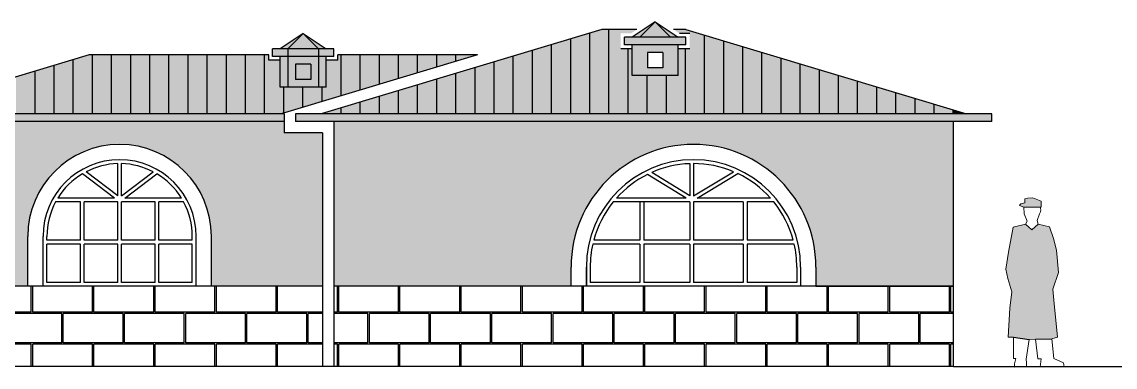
# Model space of a CAD drawing. Extents: x 9483 to 67306, y -5730 to 5191.
# Drawn here: x 22219 to 23647, y -4113 to -3662 of the extents above; entities that cross this region are included whole.
import ezdxf

# ---------------------------------------------------------------- set-up
doc = ezdxf.new("R2010")
doc.units = 0
doc.header["$MEASUREMENT"] = 0
doc.layers.get('0').update_dxf_attribs({"linetype": 'CONTINUOUS'})
for name, color, linetype in [('duvar', 3, 'CONTINUOUS'), ('Elevation_Vehicles', 7, 'CONTINUOUS'), ('Layer1', 4, 'CONTINUOUS'), ('yazı', 6, 'CONTINUOUS'), ('ölçü', 5, 'CONTINUOUS')]:
    doc.layers.add(name, color=color, linetype=linetype)

msp = doc.modelspace()

# ---------------------------------------------------------------- hatches: boundary and pattern name
at = {"layer": 'Elevation_Vehicles'}
h = msp.add_hatch(color=256, dxfattribs=at)
h.dxf.hatch_style = 1
h.set_gradient(color1=(127, 95, 0), color2=(255, 240, 194), one_color=1, tint=0.88, name='CYLINDER')
h.paths.add_polyline_path([(23550.45049, -3895.76876), (23539.52293, -3891.72706), (23533.38554, -3892.02645), (23529.34384, -3892.9246), (23529.19414, -3898.01415), (23524.25429, -3899.21169), (23522.60767, -3900.55892), (23522.45798, -3901.75646), (23527.84691, -3903.70247), (23550.45049, -3903.25339)])
h = msp.add_hatch(color=256, dxfattribs=at)
h.dxf.hatch_style = 1
h.set_gradient(color1=(127, 95, 0), color2=(255, 240, 194), one_color=1, tint=0.88, name='CYLINDER')
h.paths.add_polyline_path([(23570.50929, -3959.68748), (23566.76697, -3944.56853), (23561.52774, -3929.44959), (23546.70817, -3925.85696), (23538.64658, -3933.38539), (23530.24199, -3925.85696), (23514.22489, -3929.89866), (23507.9378, -3962.53164), (23504.49487, -3984.53644), (23506.88995, -3996.66154), (23512.42858, -4014.17557), (23509.73411, -4035.7313), (23507.33903, -4073.30413), (23514.52427, -4073.45382), (23535.03215, -4076.44767), (23543.11555, -4075.8489), (23564.67128, -4075.39982), (23572.00621, -4073.30413), (23567.06636, -4025.25282), (23565.86882, -4010.58295), (23573.35345, -3988.87753)])
at = {"layer": 'Layer1'}
h = msp.add_hatch(color=35, dxfattribs=at)
h.dxf.hatch_style = 1
h.set_gradient(color1=(255, 0, 0), color2=(255, 209, 209), one_color=1, tint=0.91, name='CYLINDER')
h.paths.add_polyline_path([(22960.77292, -3676.50108), (22976.26795, -3671.85257), (22985.77292, -3671.85257), (22985.77292, -3781.85257), (22960.77292, -3781.85257)])
h = msp.add_hatch(color=3, dxfattribs=at)
h.dxf.hatch_style = 1
h.set_gradient(color1=(255, 0, 0), color2=(255, 209, 209), one_color=1, tint=0.91, name='CYLINDER')
h.paths.add_polyline_path([(22985.77292, -3671.85257), (23022.25407, -3671.85257), (23014.75407, -3676.85257), (23001.26795, -3676.85257), (23001.26795, -3696.85257), (23010.77292, -3696.85257), (23010.77292, -3781.85257), (22985.77292, -3781.85257)])
h = msp.add_hatch(color=6, dxfattribs=at)
h.dxf.hatch_style = 1
h.set_gradient(color1=(255, 0, 0), color2=(255, 219, 219), one_color=1, tint=0.93, name='CYLINDER')
h.paths.add_polyline_path([(23046.26795, -3661.85257), (23026.26795, -3681.85257), (23016.26795, -3681.85257)])
h = msp.add_hatch(color=6, dxfattribs=at)
h.dxf.hatch_style = 1
h.set_gradient(color1=(255, 0, 0), color2=(255, 219, 219), one_color=1, tint=0.93, name='CYLINDER')
h.paths.add_polyline_path([(23046.26795, -3661.85257), (23026.26795, -3681.85257), (23066.26795, -3681.85257)])
h = msp.add_hatch(color=6, dxfattribs=at)
h.dxf.hatch_style = 1
h.set_gradient(color1=(255, 0, 0), color2=(255, 219, 219), one_color=1, tint=0.93, name='CYLINDER')
h.paths.add_polyline_path([(23046.26795, -3661.85257), (23076.26795, -3681.85257), (23066.26795, -3681.85257)])
h = msp.add_hatch(color=3, dxfattribs=at)
h.dxf.hatch_style = 1
h.set_gradient(color1=(255, 0, 0), color2=(255, 209, 209), one_color=1, tint=0.91, name='CYLINDER')
h.paths.add_polyline_path([(23085.77292, -3696.85257), (23091.26795, -3696.85257), (23091.26795, -3676.85257), (23077.78182, -3676.85257), (23070.28182, -3671.85257), (23086.26795, -3671.85257), (23110.77292, -3679.20407), (23110.77292, -3781.85257), (23085.77292, -3781.85257)])
h = msp.add_hatch(color=6, dxfattribs=at)
h.dxf.hatch_style = 1
h.set_gradient(color1=(255, 0, 0), color2=(255, 219, 219), one_color=1, tint=0.93, name='CYLINDER')
h.paths.add_polyline_path([(22586.26795, -3676.85257), (22566.26795, -3696.85257), (22556.26795, -3696.85257)])
h = msp.add_hatch(color=6, dxfattribs=at)
h.dxf.hatch_style = 1
h.set_gradient(color1=(255, 0, 0), color2=(255, 219, 219), one_color=1, tint=0.93, name='CYLINDER')
h.paths.add_polyline_path([(22566.26795, -3696.85257), (22606.26795, -3696.85257), (22586.26795, -3676.85257)])
h = msp.add_hatch(color=6, dxfattribs=at)
h.dxf.hatch_style = 1
h.set_gradient(color1=(255, 0, 0), color2=(255, 219, 219), one_color=1, tint=0.93, name='CYLINDER')
h.paths.add_polyline_path([(22586.26795, -3676.85257), (22616.26795, -3696.85257), (22606.26795, -3696.85257)])
h = msp.add_hatch(color=35, dxfattribs=at)
h.dxf.hatch_style = 1
h.set_gradient(color1=(255, 0, 0), color2=(255, 209, 209), one_color=1, tint=0.91, name='CYLINDER')
h.paths.add_polyline_path([(22910.77292, -3691.50108), (22935.77292, -3684.00108), (22935.77292, -3781.85257), (22910.77292, -3781.85257)])
h = msp.add_hatch(color=35, dxfattribs=at)
h.dxf.hatch_style = 1
h.set_gradient(color1=(255, 0, 0), color2=(255, 209, 209), one_color=1, tint=0.91, name='CYLINDER')
h.paths.add_polyline_path([(22935.77292, -3781.85257), (22960.77292, -3781.85257), (22960.77292, -3676.50108), (22935.77292, -3684.00108)])
h = msp.add_hatch(color=6, dxfattribs=at)
h.dxf.hatch_style = 1
h.set_gradient(color1=(255, 0, 0), color2=(255, 219, 219), one_color=1, tint=0.93, name='CYLINDER')
h.paths.add_polyline_path([(23006.26795, -3681.85257), (23086.26795, -3681.85257), (23086.26795, -3691.85257), (23006.26795, -3691.85257)])
h = msp.add_hatch(color=35, dxfattribs=at)
h.dxf.hatch_style = 1
h.set_gradient(color1=(255, 0, 0), color2=(255, 209, 209), one_color=1, tint=0.91, name='CYLINDER')
h.paths.add_polyline_path([(23110.77292, -3781.85257), (23135.77292, -3781.85257), (23135.77292, -3686.70407), (23110.77292, -3679.20407)])
h = msp.add_hatch(color=6, dxfattribs=at)
h.dxf.hatch_style = 1
h.set_gradient(color1=(255, 0, 0), color2=(255, 219, 219), one_color=1, tint=0.93, name='CYLINDER')
h.paths.add_polyline_path([(22606.26795, -3696.85257), (22626.26795, -3696.85257), (22626.26795, -3706.85257), (22606.26795, -3706.85257)])
h.paths.add_polyline_path([(22566.26795, -3696.85257), (22606.26795, -3696.85257), (22606.26795, -3706.85257), (22566.26795, -3706.85257)])
h.paths.add_polyline_path([(22546.26795, -3696.85257), (22566.26795, -3696.85257), (22566.26795, -3706.85257), (22546.26795, -3706.85257)])
h = msp.add_hatch(color=35, dxfattribs=at)
h.dxf.hatch_style = 1
h.set_gradient(color1=(255, 0, 0), color2=(255, 209, 209), one_color=1, tint=0.91, name='CYLINDER')
h.paths.add_polyline_path([(22860.77292, -3781.85257), (22885.77292, -3781.85257), (22885.77292, -3699.00108), (22860.77292, -3706.50108)])
h = msp.add_hatch(color=35, dxfattribs=at)
h.dxf.hatch_style = 1
h.set_gradient(color1=(255, 0, 0), color2=(255, 209, 209), one_color=1, tint=0.91, name='CYLINDER')
h.paths.add_polyline_path([(22885.77292, -3781.85257), (22910.77292, -3781.85257), (22910.77292, -3691.50108), (22885.77292, -3699.00108)])
h = msp.add_hatch(color=3, dxfattribs=at)
h.dxf.hatch_style = 1
h.set_gradient(color1=(255, 0, 0), color2=(255, 209, 209), one_color=1, tint=0.91, name='CYLINDER')
h.paths.add_polyline_path([(23016.26795, -3731.85257), (23016.26795, -3696.85257), (23010.77292, -3696.85257), (23010.77292, -3781.85257), (23035.77292, -3781.85257), (23035.77292, -3731.85257)])
h = msp.add_hatch(color=3, dxfattribs=at)
h.dxf.hatch_style = 1
h.set_gradient(color1=(255, 191, 0), color2=(255, 240, 194), one_color=1, tint=0.88, name='INVSPHERICAL')
h.paths.add_polyline_path([(23066.26795, -3691.85257), (23076.26795, -3691.85257), (23076.26795, -3731.85257), (23066.26795, -3731.85257)])
h.paths.add_polyline_path([(23016.26795, -3691.85257), (23026.26795, -3691.85257), (23026.26795, -3731.85257), (23016.26795, -3731.85257)])
h = msp.add_hatch(color=3, dxfattribs=at)
h.dxf.hatch_style = 1
h.set_gradient(color1=(255, 191, 0), color2=(255, 240, 194), one_color=1, tint=0.88, name='CYLINDER')
h.paths.add_polyline_path([(23026.26795, -3691.85257), (23066.26795, -3691.85257), (23066.26795, -3731.85257), (23026.26795, -3731.85257)])
h.paths.add_polyline_path([(23056.26795, -3701.85257), (23036.26795, -3701.85257), (23036.26795, -3721.85257), (23056.26795, -3721.85257)], flags=16)
h = msp.add_hatch(color=3, dxfattribs=at)
h.dxf.hatch_style = 1
h.set_gradient(color1=(255, 0, 0), color2=(255, 209, 209), one_color=1, tint=0.91, name='CYLINDER')
h.paths.add_polyline_path([(23060.77292, -3781.85257), (23085.77292, -3781.85257), (23085.77292, -3696.85257), (23076.26795, -3696.85257), (23076.26795, -3731.85257), (23060.77292, -3731.85257)])
h = msp.add_hatch(color=35, dxfattribs=at)
h.dxf.hatch_style = 1
h.set_gradient(color1=(255, 0, 0), color2=(255, 209, 209), one_color=1, tint=0.91, name='CYLINDER')
h.paths.add_polyline_path([(23135.77292, -3781.85257), (23160.77292, -3781.85257), (23160.77292, -3694.20407), (23135.77292, -3686.70407)])
h = msp.add_hatch(color=35, dxfattribs=at)
h.dxf.hatch_style = 1
h.set_gradient(color1=(255, 0, 0), color2=(255, 209, 209), one_color=1, tint=0.91, name='CYLINDER')
h.paths.add_polyline_path([(23160.77292, -3781.85257), (23185.77292, -3781.85257), (23185.77292, -3701.70407), (23160.77292, -3694.20407)])
h = msp.add_hatch(color=35, dxfattribs=at)
h.dxf.hatch_style = 1
h.set_gradient(color1=(255, 0, 0), color2=(255, 209, 209), one_color=1, tint=0.91, name='CYLINDER')
h.paths.add_polyline_path([(22260.77292, -3781.85257), (22285.77292, -3781.85257), (22285.77292, -3711.00108), (22260.77292, -3718.50108)])
h = msp.add_hatch(color=35, dxfattribs=at)
h.dxf.hatch_style = 1
h.set_gradient(color1=(255, 0, 0), color2=(255, 209, 209), one_color=1, tint=0.91, name='CYLINDER')
h.paths.add_polyline_path([(22285.77292, -3711.00108), (22306.26795, -3704.85257), (22310.77292, -3704.85257), (22310.77292, -3781.85257), (22285.77292, -3781.85257)])
h = msp.add_hatch(color=35, dxfattribs=at)
h.dxf.hatch_style = 1
h.set_gradient(color1=(255, 0, 0), color2=(255, 209, 209), one_color=1, tint=0.91, name='CYLINDER')
h.paths.add_polyline_path([(22335.77292, -3781.85257), (22310.77292, -3781.85257), (22310.77292, -3704.85257), (22335.77292, -3704.85257)])
h = msp.add_hatch(color=35, dxfattribs=at)
h.dxf.hatch_style = 1
h.set_gradient(color1=(255, 0, 0), color2=(255, 209, 209), one_color=1, tint=0.91, name='CYLINDER')
h.paths.add_polyline_path([(22335.77292, -3704.85257), (22360.77292, -3704.85257), (22360.77292, -3781.85257), (22335.77292, -3781.85257)])
h = msp.add_hatch(color=35, dxfattribs=at)
h.dxf.hatch_style = 1
h.set_gradient(color1=(255, 0, 0), color2=(255, 209, 209), one_color=1, tint=0.91, name='CYLINDER')
h.paths.add_polyline_path([(22385.77292, -3781.85257), (22360.77292, -3781.85257), (22360.77292, -3704.85257), (22385.77292, -3704.85257)])
h = msp.add_hatch(color=35, dxfattribs=at)
h.dxf.hatch_style = 1
h.set_gradient(color1=(255, 0, 0), color2=(255, 209, 209), one_color=1, tint=0.91, name='CYLINDER')
h.paths.add_polyline_path([(22410.77292, -3781.85257), (22385.77292, -3781.85257), (22385.77292, -3704.85257), (22410.77292, -3704.85257)])
h = msp.add_hatch(color=35, dxfattribs=at)
h.dxf.hatch_style = 1
h.set_gradient(color1=(255, 0, 0), color2=(255, 209, 209), one_color=1, tint=0.91, name='CYLINDER')
h.paths.add_polyline_path([(22435.77292, -3781.85257), (22410.77292, -3781.85257), (22410.77292, -3704.85257), (22435.77292, -3704.85257)])
h = msp.add_hatch(color=35, dxfattribs=at)
h.dxf.hatch_style = 1
h.set_gradient(color1=(255, 0, 0), color2=(255, 209, 209), one_color=1, tint=0.91, name='CYLINDER')
h.paths.add_polyline_path([(22435.77292, -3704.85257), (22460.77292, -3704.85257), (22460.77292, -3781.85257), (22435.77292, -3781.85257)])
h = msp.add_hatch(color=35, dxfattribs=at)
h.dxf.hatch_style = 1
h.set_gradient(color1=(255, 0, 0), color2=(255, 209, 209), one_color=1, tint=0.91, name='CYLINDER')
h.paths.add_polyline_path([(22460.77292, -3704.85257), (22485.77292, -3704.85257), (22485.77292, -3781.85257), (22460.77292, -3781.85257)])
h = msp.add_hatch(color=35, dxfattribs=at)
h.dxf.hatch_style = 1
h.set_gradient(color1=(255, 0, 0), color2=(255, 209, 209), one_color=1, tint=0.91, name='CYLINDER')
h.paths.add_polyline_path([(22485.77292, -3704.85257), (22510.77292, -3704.85257), (22510.77292, -3781.85257), (22485.77292, -3781.85257)])
h = msp.add_hatch(color=35, dxfattribs=at)
h.dxf.hatch_style = 1
h.set_gradient(color1=(255, 0, 0), color2=(255, 209, 209), one_color=1, tint=0.91, name='CYLINDER')
h.paths.add_polyline_path([(22510.77292, -3704.85257), (22535.77292, -3704.85257), (22535.77292, -3781.85257), (22510.77292, -3781.85257)])
h = msp.add_hatch(color=6, dxfattribs=at)
h.dxf.hatch_style = 1
h.set_gradient(color1=(255, 0, 0), color2=(255, 219, 219), one_color=1, tint=0.93, name='CYLINDER')
h.paths.add_polyline_path([(22535.77292, -3781.85257), (22557.39975, -3781.85257), (22560.77292, -3780.84062), (22560.77292, -3746.85257), (22556.26795, -3746.85257), (22556.26795, -3711.85257), (22541.26795, -3711.85257), (22541.26795, -3704.85257), (22535.77292, -3704.85257)])
h = msp.add_hatch(color=6, dxfattribs=at)
h.dxf.hatch_style = 1
h.set_gradient(color1=(255, 223, 127), color2=(255, 246, 219), one_color=1, tint=0.93, name='CYLINDER')
h.paths.add_polyline_path([(22606.26795, -3706.85257), (22616.26795, -3706.85257), (22616.26795, -3746.85257), (22606.26795, -3746.85257)])
h.paths.add_polyline_path([(22556.26795, -3706.85257), (22566.26795, -3706.85257), (22566.26795, -3746.85257), (22556.26795, -3746.85257)])
h = msp.add_hatch(color=6, dxfattribs=at)
h.dxf.hatch_style = 1
h.set_gradient(color1=(255, 223, 127), color2=(255, 231, 158), one_color=1, tint=0.81, name='CYLINDER')
h.paths.add_polyline_path([(22566.26795, -3746.85257), (22606.26795, -3746.85257), (22606.26795, -3706.85257), (22566.26795, -3706.85257)])
h = msp.add_hatch(color=6, dxfattribs=at)
h.dxf.hatch_style = 1
h.set_gradient(color1=(255, 0, 0), color2=(255, 219, 219), one_color=1, tint=0.93, name='CYLINDER')
h.paths.add_polyline_path([(22616.26795, -3711.85257), (22631.26795, -3711.85257), (22631.26795, -3704.85257), (22635.77292, -3704.85257), (22635.77292, -3758.34062), (22610.77292, -3765.84062), (22610.77292, -3746.85257), (22616.26795, -3746.85257)])
h = msp.add_hatch(color=35, dxfattribs=at)
h.dxf.hatch_style = 1
h.set_gradient(color1=(255, 0, 0), color2=(255, 209, 209), one_color=1, tint=0.91, name='CYLINDER')
h.paths.add_polyline_path([(22635.77292, -3758.34062), (22660.77292, -3750.84062), (22660.77292, -3704.85257), (22635.77292, -3704.85257)])
h = msp.add_hatch(color=35, dxfattribs=at)
h.dxf.hatch_style = 1
h.set_gradient(color1=(255, 0, 0), color2=(255, 209, 209), one_color=1, tint=0.91, name='CYLINDER')
h.paths.add_polyline_path([(22660.77292, -3750.84062), (22685.77292, -3743.34062), (22685.77292, -3704.85257), (22660.77292, -3704.85257)])
h = msp.add_hatch(color=35, dxfattribs=at)
h.dxf.hatch_style = 1
h.set_gradient(color1=(255, 0, 0), color2=(255, 209, 209), one_color=1, tint=0.91, name='CYLINDER')
h.paths.add_polyline_path([(22685.77292, -3743.34062), (22710.77292, -3735.84062), (22710.77292, -3704.85257), (22685.77292, -3704.85257)])
h = msp.add_hatch(color=35, dxfattribs=at)
h.dxf.hatch_style = 1
h.set_gradient(color1=(255, 0, 0), color2=(255, 209, 209), one_color=1, tint=0.91, name='CYLINDER')
h.paths.add_polyline_path([(22710.77292, -3735.84062), (22735.77292, -3728.34062), (22735.77292, -3704.85257), (22710.77292, -3704.85257)])
h = msp.add_hatch(color=35, dxfattribs=at)
h.dxf.hatch_style = 1
h.set_gradient(color1=(255, 0, 0), color2=(255, 209, 209), one_color=1, tint=0.91, name='CYLINDER')
h.paths.add_polyline_path([(22760.77292, -3720.84062), (22760.77292, -3704.85257), (22735.77292, -3704.85257), (22735.77292, -3728.34062)])
h = msp.add_hatch(color=35, dxfattribs=at)
h.dxf.hatch_style = 1
h.set_gradient(color1=(255, 0, 0), color2=(255, 209, 209), one_color=1, tint=0.91, name='CYLINDER')
h.paths.add_polyline_path([(22760.77292, -3704.85257), (22760.77292, -3720.84062), (22785.77292, -3713.34062), (22785.77292, -3704.85257)])
h = msp.add_hatch(color=35, dxfattribs=at)
h.dxf.hatch_style = 1
h.set_gradient(color1=(255, 0, 0), color2=(255, 209, 209), one_color=1, tint=0.91, name='CYLINDER')
h.paths.add_polyline_path([(22785.77292, -3704.85257), (22810.77292, -3704.85257), (22810.77292, -3705.84062), (22785.77292, -3713.34062)])
h = msp.add_hatch(color=35, dxfattribs=at)
h.dxf.hatch_style = 1
h.set_gradient(color1=(255, 0, 0), color2=(255, 209, 209), one_color=1, tint=0.91, name='CYLINDER')
h.paths.add_polyline_path([(22810.77292, -3781.85257), (22835.77292, -3781.85257), (22835.77292, -3714.00108), (22810.77292, -3721.50108)])
h = msp.add_hatch(color=35, dxfattribs=at)
h.dxf.hatch_style = 1
h.set_gradient(color1=(255, 0, 0), color2=(255, 209, 209), one_color=1, tint=0.91, name='CYLINDER')
h.paths.add_polyline_path([(22835.77292, -3781.85257), (22860.77292, -3781.85257), (22860.77292, -3706.50108), (22835.77292, -3714.00108)])
h = msp.add_hatch(color=35, dxfattribs=at)
h.dxf.hatch_style = 1
h.set_gradient(color1=(255, 0, 0), color2=(255, 209, 209), one_color=1, tint=0.91, name='CYLINDER')
h.paths.add_polyline_path([(23210.77292, -3709.20407), (23185.77292, -3701.70407), (23185.77292, -3781.85257), (23210.77292, -3781.85257)])
h = msp.add_hatch(color=35, dxfattribs=at)
h.dxf.hatch_style = 1
h.set_gradient(color1=(255, 0, 0), color2=(255, 209, 209), one_color=1, tint=0.91, name='CYLINDER')
h.paths.add_polyline_path([(23210.77292, -3781.85257), (23235.77292, -3781.85257), (23235.77292, -3716.70407), (23210.77292, -3709.20407)])
h = msp.add_hatch(color=35, dxfattribs=at)
h.dxf.hatch_style = 1
h.set_gradient(color1=(255, 0, 0), color2=(255, 209, 209), one_color=1, tint=0.91, name='CYLINDER')
h.paths.add_polyline_path([(22235.77292, -3726.00108), (22210.77292, -3733.50108), (22210.77292, -3781.85257), (22235.77292, -3781.85257)])
h = msp.add_hatch(color=35, dxfattribs=at)
h.dxf.hatch_style = 1
h.set_gradient(color1=(255, 0, 0), color2=(255, 209, 209), one_color=1, tint=0.91, name='CYLINDER')
h.paths.add_polyline_path([(22235.77292, -3781.85257), (22260.77292, -3781.85257), (22260.77292, -3718.50108), (22235.77292, -3726.00108)])
h = msp.add_hatch(color=35, dxfattribs=at)
h.dxf.hatch_style = 1
h.set_gradient(color1=(255, 0, 0), color2=(255, 209, 209), one_color=1, tint=0.91, name='CYLINDER')
h.paths.add_polyline_path([(22785.77292, -3729.00108), (22760.77292, -3736.50108), (22760.77292, -3781.85257), (22785.77292, -3781.85257)])
h = msp.add_hatch(color=35, dxfattribs=at)
h.dxf.hatch_style = 1
h.set_gradient(color1=(255, 0, 0), color2=(255, 209, 209), one_color=1, tint=0.91, name='CYLINDER')
h.paths.add_polyline_path([(22785.77292, -3781.85257), (22810.77292, -3781.85257), (22810.77292, -3721.50108), (22785.77292, -3729.00108)])
h = msp.add_hatch(color=35, dxfattribs=at)
h.dxf.hatch_style = 1
h.set_gradient(color1=(255, 0, 0), color2=(255, 209, 209), one_color=1, tint=0.91, name='CYLINDER')
h.paths.add_polyline_path([(23260.77292, -3724.20407), (23235.77292, -3716.70407), (23235.77292, -3781.85257), (23260.77292, -3781.85257)])
h = msp.add_hatch(color=35, dxfattribs=at)
h.dxf.hatch_style = 1
h.set_gradient(color1=(255, 0, 0), color2=(255, 209, 209), one_color=1, tint=0.91, name='CYLINDER')
h.paths.add_polyline_path([(23260.77292, -3781.85257), (23285.77292, -3781.85257), (23285.77292, -3731.70407), (23260.77292, -3724.20407)])
h = msp.add_hatch(color=35, dxfattribs=at)
h.dxf.hatch_style = 1
h.set_gradient(color1=(255, 0, 0), color2=(255, 209, 209), one_color=1, tint=0.91, name='CYLINDER')
h.paths.add_polyline_path([(22735.77292, -3781.85257), (22760.77292, -3781.85257), (22760.77292, -3736.50108), (22735.77292, -3744.00108)])
h = msp.add_hatch(color=3, dxfattribs=at)
h.dxf.hatch_style = 1
h.set_gradient(color1=(255, 0, 0), color2=(255, 209, 209), one_color=1, tint=0.91, name='CYLINDER')
h.paths.add_polyline_path([(23035.77292, -3781.85257), (23060.77292, -3781.85257), (23060.77292, -3731.85257), (23035.77292, -3731.85257)])
h = msp.add_hatch(color=35, dxfattribs=at)
h.dxf.hatch_style = 1
h.set_gradient(color1=(255, 0, 0), color2=(255, 209, 209), one_color=1, tint=0.91, name='CYLINDER')
h.paths.add_polyline_path([(23285.77292, -3781.85257), (23310.77292, -3781.85257), (23310.77292, -3739.20407), (23285.77292, -3731.70407)])
h = msp.add_hatch(color=35, dxfattribs=at)
h.dxf.hatch_style = 1
h.set_gradient(color1=(255, 0, 0), color2=(255, 209, 209), one_color=1, tint=0.91, name='CYLINDER')
h.paths.add_polyline_path([(23335.77292, -3746.70407), (23310.77292, -3739.20407), (23310.77292, -3781.85257), (23335.77292, -3781.85257)])
h = msp.add_hatch(color=6, dxfattribs=at)
h.dxf.hatch_style = 1
h.set_gradient(color1=(255, 0, 0), color2=(255, 219, 219), one_color=1, tint=0.93, name='CYLINDER')
h.paths.add_polyline_path([(22560.77292, -3746.85257), (22560.77292, -3780.84062), (22585.77292, -3773.34062), (22585.77292, -3746.85257)])
h = msp.add_hatch(color=6, dxfattribs=at)
h.dxf.hatch_style = 1
h.set_gradient(color1=(255, 0, 0), color2=(255, 219, 219), one_color=1, tint=0.93, name='CYLINDER')
h.paths.add_polyline_path([(22585.77292, -3773.34062), (22610.77292, -3765.84062), (22610.77292, -3746.85257), (22585.77292, -3746.85257)])
h = msp.add_hatch(color=35, dxfattribs=at)
h.dxf.hatch_style = 1
h.set_gradient(color1=(255, 0, 0), color2=(255, 209, 209), one_color=1, tint=0.91, name='CYLINDER')
h.paths.add_polyline_path([(22710.77292, -3781.85257), (22710.77292, -3751.50108), (22685.77292, -3759.00108), (22685.77292, -3781.85257)])
h = msp.add_hatch(color=35, dxfattribs=at)
h.dxf.hatch_style = 1
h.set_gradient(color1=(255, 0, 0), color2=(255, 209, 209), one_color=1, tint=0.91, name='CYLINDER')
h.paths.add_polyline_path([(22710.77292, -3781.85257), (22735.77292, -3781.85257), (22735.77292, -3744.00108), (22710.77292, -3751.50108)])
h = msp.add_hatch(color=35, dxfattribs=at)
h.dxf.hatch_style = 1
h.set_gradient(color1=(255, 0, 0), color2=(255, 209, 209), one_color=1, tint=0.91, name='CYLINDER')
h.paths.add_polyline_path([(23335.77292, -3781.85257), (23360.77292, -3781.85257), (23360.77292, -3754.20407), (23335.77292, -3746.70407)])
h = msp.add_hatch(color=35, dxfattribs=at)
h.dxf.hatch_style = 1
h.set_gradient(color1=(255, 0, 0), color2=(255, 209, 209), one_color=1, tint=0.91, name='CYLINDER')
h.paths.add_polyline_path([(23385.77292, -3761.70407), (23360.77292, -3754.20407), (23360.77292, -3781.85257), (23385.77292, -3781.85257)])
h = msp.add_hatch(color=35, dxfattribs=at)
h.dxf.hatch_style = 1
h.set_gradient(color1=(255, 0, 0), color2=(255, 209, 209), one_color=1, tint=0.91, name='CYLINDER')
h.paths.add_polyline_path([(22635.77292, -3774.00108), (22660.77292, -3766.50108), (22660.77292, -3781.85257), (22635.77292, -3781.85257)])
h = msp.add_hatch(color=35, dxfattribs=at)
h.dxf.hatch_style = 1
h.set_gradient(color1=(255, 0, 0), color2=(255, 209, 209), one_color=1, tint=0.91, name='CYLINDER')
h.paths.add_polyline_path([(22660.77292, -3766.50108), (22660.77292, -3781.85257), (22685.77292, -3781.85257), (22685.77292, -3759.00108)])
h = msp.add_hatch(color=35, dxfattribs=at)
h.dxf.hatch_style = 1
h.set_gradient(color1=(255, 0, 0), color2=(255, 209, 209), one_color=1, tint=0.91, name='CYLINDER')
h.paths.add_polyline_path([(23385.77292, -3761.70407), (23385.77292, -3781.85257), (23410.77292, -3781.85257), (23410.77292, -3769.20407)])
h = msp.add_hatch(color=35, dxfattribs=at)
h.dxf.hatch_style = 1
h.set_gradient(color1=(255, 0, 0), color2=(255, 209, 209), one_color=1, tint=0.91, name='CYLINDER')
h.paths.add_polyline_path([(23410.77292, -3769.20407), (23435.77292, -3776.70407), (23435.77292, -3781.85257), (23410.77292, -3781.85257)])
h = msp.add_hatch(color=35, dxfattribs=at)
h.dxf.hatch_style = 1
h.set_gradient(color1=(255, 0, 0), color2=(255, 209, 209), one_color=1, tint=0.91, name='CYLINDER')
h.paths.add_polyline_path([(22635.77292, -3774.00108), (22635.77292, -3781.85257), (22610.77292, -3781.85257), (22610.77292, -3781.50108)])
h = msp.add_hatch(color=35, dxfattribs=at)
h.dxf.hatch_style = 1
h.set_gradient(color1=(255, 0, 0), color2=(255, 209, 209), one_color=1, tint=0.91, name='CYLINDER')
h.paths.add_polyline_path([(23435.77292, -3776.70407), (23452.93461, -3781.85257), (23435.77292, -3781.85257)])
h = msp.add_hatch(color=35, dxfattribs=at)
h.dxf.hatch_style = 1
h.set_gradient(color1=(255, 223, 127), color2=(255, 210, 77), one_color=1, tint=0.65, name='CYLINDER')
h.paths.add_polyline_path([(22466.26795, -3941.85257), (22466.26795, -4006.85257), (22611.26795, -4006.85257), (22611.26795, -3806.85257), (22561.26795, -3806.85257), (22561.26795, -3791.85257), (22066.26795, -3791.85257), (22066.26795, -4006.85257), (22226.26795, -4006.85257), (22226.26795, -3941.85257, -1)])
h = msp.add_hatch(color=35, dxfattribs=at)
h.dxf.hatch_style = 1
h.set_gradient(color1=(255, 191, 0), color2=(255, 210, 77), one_color=1, tint=0.65, name='CYLINDER')
h.paths.add_polyline_path([(23256.26795, -3981.85257), (23256.26795, -4006.85257), (23436.26795, -4006.85257), (23436.26795, -3791.85257), (22626.26795, -3791.85257), (22626.26795, -4006.85257), (22936.26795, -4006.85257), (22936.26795, -3981.85257, -1)])
h = msp.add_hatch(dxfattribs=at)
h.set_pattern_fill('AR-B816C,_O', color=35, scale=5)
h.set_pattern_definition([(180, (60510.773, -3642.79), (-40, 40), [78.125, -1.875]), (180, (60550.773, -3640.914), (-40, 40), [78.125, -1.875]), (90, (60510.773, -3642.79), (40, 40), [-41.875, 38.125]), (90, (60512.648, -3642.79), (40, 40), [-41.875, 38.125])])
h.paths.add_polyline_path([(22626.26795, -4006.85257), (22626.26795, -4111.85257), (23436.26795, -4111.85257), (23436.26795, -4006.85257)])
h.paths.add_polyline_path([(22066.26795, -4006.85257), (22066.26795, -4111.85257), (22611.26795, -4111.85257), (22611.26795, -4006.85257)])
at = {"layer": 'ölçü'}
h = msp.add_hatch(color=5, dxfattribs=at)
h.dxf.hatch_style = 1
h.set_gradient(color1=(255, 0, 0), color2=(255, 204, 204), one_color=1, tint=0.9, name='CYLINDER')
h.paths.add_polyline_path([(22576.26795, -3781.85257), (23486.26795, -3781.85257), (23486.26795, -3791.85257), (22576.26795, -3791.85257)])
h.paths.add_polyline_path([(22016.26795, -3781.85257), (22561.26795, -3781.85257), (22561.26795, -3791.85257), (22016.26795, -3791.85257)])

# ---------------------------------------------------------------- linework, layer by layer
at = {"color": 7, "lineweight": 0}
for points in [[(23522.60767, -3900.55892), (23522.45798, -3901.75646), (23527.84691, -3903.70247), (23528.29599, -3912.53433), (23532.33769, -3921.96496), (23530.24199, -3925.85696), (23514.22489, -3929.89866), (23507.9378, -3962.53164), (23504.49487, -3984.53644), (23506.88995, -3996.66154), (23512.42858, -4014.17557), (23509.73411, -4035.7313), (23507.33903, -4073.30413), (23514.52427, -4073.45382), (23514.67397, -4101.29663), (23517.51813, -4101.29663), (23515.57212, -4108.33218), (23515.72181, -4112.52357), (23531.58923, -4112.22419), (23531.58923, -4106.83526), (23531.14015, -4102.34448), (23535.03215, -4076.44767), (23543.11555, -4075.8489), (23546.2591, -4101.8954), (23550.45049, -4101.59602), (23549.40264, -4112.0745), (23557.48604, -4112.0745), (23569.01236, -4111.77511), (23580.83807, -4112.0745), (23579.64053, -4107.13464), (23567.36574, -4101.29663), (23564.67128, -4075.39982), (23572.00621, -4073.30413), (23567.06636, -4025.25282), (23565.86882, -4010.58295), (23573.35345, -3988.87753), (23570.50929, -3959.68748), (23566.76697, -3944.56853), (23561.52774, -3929.44959), (23546.70817, -3925.85696), (23545.21125, -3920.91711), (23548.50448, -3912.23494), (23549.85172, -3909.83986), (23550.1511, -3907.1454), (23549.70202, -3905.64847), (23549.85172, -3903.55277), (23550.45049, -3903.25339), (23550.45049, -3895.76876), (23539.52293, -3891.72706), (23533.38554, -3892.02645), (23529.34384, -3892.9246), (23529.19414, -3898.01415), (23524.25429, -3899.21169), (23522.60767, -3900.55892), (23522.60767, -3900.55892)], [(23522.60767, -3900.55892), (23522.45798, -3901.75646), (23527.84691, -3903.70247), (23528.29599, -3912.53433), (23532.33769, -3921.96496), (23530.24199, -3925.85696), (23514.22489, -3929.89866), (23507.9378, -3962.53164), (23504.49487, -3984.53644), (23506.88995, -3996.66154), (23512.42858, -4014.17557), (23509.73411, -4035.7313), (23507.33903, -4073.30413), (23514.52427, -4073.45382), (23514.67397, -4101.29663), (23517.51813, -4101.29663), (23515.57212, -4108.33218), (23515.72181, -4112.52357), (23531.58923, -4112.22419), (23531.58923, -4106.83526), (23531.14015, -4102.34448), (23535.03215, -4076.44767), (23543.11555, -4075.8489), (23546.2591, -4101.8954), (23550.45049, -4101.59602), (23549.40264, -4112.0745), (23557.48604, -4112.0745), (23569.01236, -4111.77511), (23580.83807, -4112.0745), (23579.64053, -4107.13464), (23567.36574, -4101.29663), (23564.67128, -4075.39982), (23572.00621, -4073.30413), (23567.06636, -4025.25282), (23565.86882, -4010.58295), (23573.35345, -3988.87753), (23570.50929, -3959.68748), (23566.76697, -3944.56853), (23561.52774, -3929.44959), (23546.70817, -3925.85696), (23545.21125, -3920.91711), (23548.50448, -3912.23494), (23549.85172, -3909.83986), (23550.1511, -3907.1454), (23549.70202, -3905.64847), (23549.85172, -3903.55277), (23550.45049, -3903.25339), (23550.45049, -3895.76876), (23539.52293, -3891.72706), (23533.38554, -3892.02645), (23529.34384, -3892.9246), (23529.19414, -3898.01415), (23524.25429, -3899.21169), (23522.60767, -3900.55892)]]:
    msp.add_lwpolyline(points, dxfattribs=at)
at = {"layer": 'duvar'}
for p, q in [((22626.26795, -3791.85257), (22626.26795, -4111.85257)), ((23436.26795, -4111.85257), (23436.26795, -3791.85257)), ((22611.26795, -3806.85257), (22611.26795, -4111.85257)), ((23436.26795, -4111.85257), (23436.26795, -4016.85257))]:
    msp.add_line(p, q, dxfattribs=at)
at = {"layer": 'duvar', "color": 3}
for p, q in [((22226.26795, -4006.85257), (22226.26795, -3941.85257)), ((22246.26795, -4006.85257), (22246.26795, -3941.85257)), ((22446.26795, -4006.85257), (22446.26795, -3941.85257)), ((22466.26795, -4006.85257), (22466.26795, -3941.85257)), ((22936.26795, -4006.85257), (22936.26795, -3981.85217)), ((22936.26795, -4006.85257), (22936.26795, -3981.85257)), ((22956.26795, -4006.85257), (22956.26795, -3981.85219)), ((22956.26795, -3981.85257), (22956.26795, -4006.85257)), ((22956.26795, -4006.85257), (22956.26795, -3981.85257)), ((23236.26795, -3981.85257), (23236.26795, -4006.85257)), ((23236.26795, -3981.85257), (23236.26795, -4006.85257)), ((23256.26795, -3981.85257), (23256.26795, -4006.85257)), ((23256.26795, -3981.85257), (23256.26795, -4006.85257)), ((22246.26795, -4006.85257), (22226.26795, -4006.85257)), ((22466.26795, -4006.85257), (22446.26795, -4006.85257))]:
    msp.add_line(p, q, dxfattribs=at)
for centre, radius, start in [((22346.26795, -3941.85257), 120, 0), ((23096.26795, -3981.85257), 160, 360), ((22346.26795, -3941.85257), 100, 0), ((23096.26795, -3981.85257), 140, 360)]:
    msp.add_arc(centre, radius, start, 180, dxfattribs=at)
at = {"layer": 'Elevation_Vehicles'}
for p, q in [((23527.84691, -3903.70247), (23550.45049, -3903.25339)), ((23530.24199, -3925.85696), (23538.64658, -3933.38539)), ((23538.64658, -3933.38539), (23546.70817, -3925.85696)), ((23514.52427, -4073.45382), (23535.03215, -4076.44767)), ((23543.11555, -4075.8489), (23564.67128, -4075.39982))]:
    msp.add_line(p, q, dxfattribs=at)
at = {"layer": 'Layer1', "color": 35}
for p, q in [((22976.26795, -3671.85257), (22609.60128, -3781.85257)), ((23022.25407, -3671.85257), (22976.26795, -3671.85257)), ((22985.77292, -3781.85257), (22985.77292, -3671.85257)), ((23046.26795, -3661.85257), (23016.26795, -3681.85257)), ((23046.26795, -3661.85257), (23026.26795, -3681.85257)), ((23046.26795, -3661.85257), (23076.26795, -3681.85257)), ((23046.26795, -3661.85257), (23066.26795, -3681.85257)), ((23086.26795, -3671.85257), (23070.28182, -3671.85257)), ((23086.26795, -3671.85257), (23452.93461, -3781.85257)), ((22586.26795, -3676.85257), (22556.26795, -3696.85257)), ((22586.26795, -3676.85257), (22566.26795, -3696.85257)), ((22586.26795, -3676.85257), (22606.26795, -3696.85257)), ((22586.26795, -3676.85257), (22616.26795, -3696.85257)), ((22935.77292, -3781.85257), (22935.77292, -3684.00108)), ((22960.77292, -3781.85257), (22960.77292, -3676.50108)), ((23086.26795, -3681.85257), (23006.26795, -3681.85257)), ((23091.26795, -3676.85257), (23077.78182, -3676.85257)), ((23110.77292, -3781.85257), (23110.77292, -3679.20407)), ((22626.26795, -3696.85257), (22546.26795, -3696.85257)), ((22566.26795, -3696.85257), (22566.26795, -3746.85257)), ((22606.26795, -3696.85257), (22606.26795, -3746.85257)), ((22885.77292, -3781.85257), (22885.77292, -3699.00108)), ((22910.77292, -3781.85257), (22910.77292, -3691.50108)), ((23016.26795, -3696.85257), (23001.26795, -3696.85257)), ((23086.26795, -3691.85257), (23006.26795, -3691.85257)), ((23010.77292, -3781.85257), (23010.77292, -3696.85257)), ((23091.26795, -3696.85257), (23076.26795, -3696.85257)), ((23085.77292, -3781.85257), (23085.77292, -3696.85257)), ((23135.77292, -3781.85257), (23135.77292, -3686.70407)), ((23160.77292, -3781.85257), (23160.77292, -3694.20407)), ((22306.26795, -3704.85257), (22049.60128, -3781.85257)), ((22285.77292, -3781.85257), (22285.77292, -3711.00108)), ((22541.26795, -3704.85257), (22306.26795, -3704.85257)), ((22310.77292, -3781.85257), (22310.77292, -3704.85257)), ((22335.77292, -3781.85257), (22335.77292, -3704.85257)), ((22360.77292, -3781.85257), (22360.77292, -3704.85257)), ((22385.77292, -3781.85257), (22385.77292, -3704.85257)), ((22410.77292, -3781.85257), (22410.77292, -3704.85257)), ((22435.77292, -3781.85257), (22435.77292, -3704.85257)), ((22460.77292, -3781.85257), (22460.77292, -3704.85257)), ((22485.77292, -3781.85257), (22485.77292, -3704.85257)), ((22510.77292, -3781.85257), (22510.77292, -3704.85257)), ((22535.77292, -3781.85257), (22535.77292, -3704.85257)), ((22556.26795, -3711.85257), (22541.26795, -3711.85257)), ((22626.26795, -3706.85257), (22546.26795, -3706.85257)), ((22814.06641, -3704.85257), (22557.39975, -3781.85257)), ((22631.26795, -3711.85257), (22616.26795, -3711.85257)), ((22814.06641, -3704.85257), (22631.26795, -3704.85257)), ((22635.77292, -3758.34062), (22635.77292, -3704.85257)), ((22660.77292, -3750.84062), (22660.77292, -3704.85257)), ((22685.77292, -3743.34062), (22685.77292, -3704.85257)), ((22710.77292, -3735.84062), (22710.77292, -3704.85257)), ((22735.77292, -3728.34062), (22735.77292, -3704.85257)), ((22760.77292, -3720.84062), (22760.77292, -3704.85257)), ((22785.77292, -3713.34062), (22785.77292, -3704.85257)), ((22810.77292, -3705.84062), (22810.77292, -3704.85257)), ((22835.77292, -3781.85257), (22835.77292, -3714.00108)), ((22860.77292, -3781.85257), (22860.77292, -3706.50108)), ((23056.26795, -3701.85257), (23036.26795, -3701.85257)), ((23036.26795, -3701.85257), (23036.26795, -3721.85257)), ((23056.26795, -3701.85257), (23056.26795, -3721.85257)), ((23185.77292, -3781.85257), (23185.77292, -3701.70407)), ((23210.77292, -3781.85257), (23210.77292, -3709.20407)), ((22235.77292, -3781.85257), (22235.77292, -3726.00108)), ((22260.77292, -3781.85257), (22260.77292, -3718.50108)), ((22576.26795, -3716.85257), (22576.26795, -3736.85257)), ((22596.26795, -3716.85257), (22576.26795, -3716.85257)), ((22596.26795, -3716.85257), (22596.26795, -3736.85257)), ((22785.77292, -3781.85257), (22785.77292, -3729.00108)), ((22810.77292, -3781.85257), (22810.77292, -3721.50108)), ((23056.26795, -3721.85257), (23036.26795, -3721.85257)), ((23235.77292, -3781.85257), (23235.77292, -3716.70407)), ((23260.77292, -3781.85257), (23260.77292, -3724.20407)), ((22596.26795, -3736.85257), (22576.26795, -3736.85257)), ((22760.77292, -3781.85257), (22760.77292, -3736.50108)), ((23076.26795, -3731.85257), (23016.26795, -3731.85257)), ((23035.77292, -3781.85257), (23035.77292, -3731.85257)), ((23060.77292, -3781.85257), (23060.77292, -3731.85257)), ((23110.77292, -3781.85257), (23110.77292, -3731.85257)), ((23285.77292, -3781.85257), (23285.77292, -3731.70407)), ((23310.77292, -3781.85257), (23310.77292, -3739.20407)), ((22616.26795, -3746.85257), (22556.26795, -3746.85257)), ((22560.77292, -3780.84062), (22560.77292, -3746.85257)), ((22585.77292, -3773.34062), (22585.77292, -3746.85257)), ((22610.77292, -3765.84062), (22610.77292, -3746.85257)), ((22710.77292, -3781.85257), (22710.77292, -3751.50108)), ((22735.77292, -3781.85257), (22735.77292, -3744.00108)), ((23335.77292, -3781.85257), (23335.77292, -3746.70407)), ((23360.77292, -3781.85257), (23360.77292, -3754.20407)), ((22660.77292, -3781.85257), (22660.77292, -3766.50108)), ((22685.77292, -3781.85257), (22685.77292, -3759.00108)), ((23385.77292, -3781.85257), (23385.77292, -3761.70407)), ((23410.77292, -3781.85257), (23410.77292, -3769.20407)), ((22561.26795, -3781.85257), (22016.26795, -3781.85257)), ((23486.26795, -3781.85257), (22576.26795, -3781.85257)), ((22610.77292, -3781.85257), (22610.77292, -3781.50108)), ((22635.77292, -3781.85257), (22635.77292, -3774.00108)), ((23435.77292, -3781.85257), (23435.77292, -3776.70407)), ((22561.26795, -3791.85257), (22016.26795, -3791.85257)), ((23486.26795, -3791.85257), (22576.26795, -3791.85257)), ((22611.26795, -3806.85257), (22561.26795, -3806.85257)), ((22611.26795, -4006.85257), (22066.26795, -4006.85257)), ((23436.26795, -4006.85257), (22626.26795, -4006.85257)), ((23256.26795, -4006.85257), (23436.26795, -4006.85257))]:
    msp.add_line(p, q, dxfattribs=at)
at = {"layer": 'Layer1', "color": 4}
for p, q in [((22343.76795, -3888.72177), (22302.44044, -3857.56645)), ((22343.76795, -3888.72177), (22343.76795, -3846.85257)), ((22348.76795, -3888.72177), (22348.76795, -3846.85257)), ((22348.76795, -3888.72177), (22390.09545, -3857.56645)), ((23091.26795, -3846.85257), (23091.26795, -3888.91818)), ((23096.26795, -3846.85257), (23096.26795, -3888.93314)), ((23096.26795, -3888.93314), (23148.56542, -3857.39385)), ((22339.61493, -3891.85257), (22297.66415, -3860.22739)), ((22352.92096, -3891.85257), (22394.87174, -3860.22739)), ((23086.49329, -3891.85257), (23036.20809, -3860.94842)), ((23091.26795, -3888.91818), (23041.62205, -3858.40694)), ((23101.10887, -3891.85257), (23154.12585, -3859.87937)), ((22295.01795, -3896.85257), (22262.60194, -3896.85257)), ((22339.61493, -3891.85257), (22265.49047, -3891.85257)), ((22295.01795, -3946.85257), (22295.01795, -3896.85257)), ((22300.01795, -3946.85257), (22300.01795, -3896.85257)), ((22343.76795, -3896.85257), (22300.01795, -3896.85257)), ((22343.76795, -3946.85257), (22343.76795, -3896.85257)), ((22392.51795, -3896.85257), (22348.76795, -3896.85257)), ((22348.76795, -3946.85257), (22348.76795, -3896.85257)), ((22427.04542, -3891.85257), (22352.92096, -3891.85257)), ((22392.51795, -3946.85257), (22392.51795, -3896.85257)), ((22397.51795, -3946.85257), (22397.51795, -3896.85257)), ((22429.93395, -3896.85257), (22397.51795, -3896.85257)), ((23091.26795, -3896.85257), (22991.38706, -3896.85257)), ((23026.26795, -3896.85257), (22991.38706, -3896.85257)), ((23086.49329, -3891.85257), (22995.64489, -3891.85257)), ((23026.26795, -3891.85257), (22995.64489, -3891.85257)), ((23026.26795, -3896.85257), (23026.26795, -3946.85257)), ((23031.26795, -3896.85257), (23031.26795, -3946.85257)), ((23091.26795, -3896.85257), (23091.26795, -3946.85257)), ((23161.26795, -3896.85257), (23096.26795, -3896.85257)), ((23096.26795, -3896.85257), (23096.26795, -3946.85257)), ((23196.891, -3891.85257), (23101.10887, -3891.85257)), ((23161.26795, -3896.85257), (23161.26795, -3946.85257)), ((23196.891, -3891.85257), (23166.26795, -3891.85257)), ((23201.14883, -3896.85257), (23166.26795, -3896.85257)), ((23166.26795, -3896.85257), (23166.26795, -3946.85257)), ((22251.26795, -3946.85257), (22251.26795, -3941.85257)), ((22441.26795, -3946.85257), (22441.26795, -3941.85257)), ((22295.01795, -3946.85257), (22251.26795, -3946.85257)), ((22251.26795, -4001.85257), (22251.26795, -3951.85257)), ((22295.01795, -3951.85257), (22251.26795, -3951.85257)), ((22295.01795, -4001.85257), (22295.01795, -3951.85257)), ((22343.76795, -3946.85257), (22300.01795, -3946.85257)), ((22300.01795, -4001.85257), (22300.01795, -3951.85257)), ((22343.76795, -3951.85257), (22300.01795, -3951.85257)), ((22343.76795, -4001.85257), (22343.76795, -3951.85257)), ((22392.51795, -3946.85257), (22348.76795, -3946.85257)), ((22348.76795, -4001.85257), (22348.76795, -3951.85257)), ((22392.51795, -3951.85257), (22348.76795, -3951.85257)), ((22392.51795, -4001.85257), (22392.51795, -3951.85257)), ((22441.26795, -3946.85257), (22397.51795, -3946.85257)), ((22397.51795, -4001.85257), (22397.51795, -3951.85257)), ((22441.26795, -3951.85257), (22397.51795, -3951.85257)), ((22441.26795, -4001.85257), (22441.26795, -3951.85257)), ((23026.26795, -3951.85257), (22964.64348, -3951.85257)), ((23026.26795, -3946.85257), (22965.8839, -3946.85257)), ((23026.26795, -3951.85257), (23026.26795, -4001.85257)), ((23026.26795, -3951.85257), (23026.26795, -3961.85257)), ((23091.26795, -3946.85257), (23031.26795, -3946.85257)), ((23031.26795, -3951.85257), (23031.26795, -4001.85257)), ((23031.26795, -3951.85257), (23031.26795, -3961.85257)), ((23091.26795, -3951.85257), (23031.26795, -3951.85257)), ((23091.26795, -3951.85257), (23091.26795, -4001.85257)), ((23091.26795, -3951.85257), (23091.26795, -3961.85257)), ((23161.26795, -3946.85257), (23096.26795, -3946.85257)), ((23096.26795, -3951.85257), (23096.26795, -4001.85257)), ((23096.26795, -3951.85257), (23096.26795, -3961.85257)), ((23161.26795, -3951.85257), (23096.26795, -3951.85257)), ((23161.26795, -3951.85257), (23161.26795, -4001.85257)), ((23161.26795, -3951.85257), (23161.26795, -3961.85257)), ((23226.65199, -3946.85257), (23166.26795, -3946.85257)), ((23166.26795, -3951.85257), (23166.26795, -4001.85257)), ((23166.26795, -3951.85257), (23166.26795, -3961.85257)), ((23227.89241, -3951.85257), (23166.26795, -3951.85257)), ((22961.26795, -3981.85257), (22961.26795, -4001.85257)), ((23231.26795, -3981.85257), (23231.26795, -4001.85257)), ((22446.26795, -4006.85257), (22246.26795, -4006.85257)), ((22295.01795, -4001.85257), (22251.26795, -4001.85257)), ((22343.76795, -4001.85257), (22300.01795, -4001.85257)), ((22392.51795, -4001.85257), (22348.76795, -4001.85257)), ((22441.26795, -4001.85257), (22397.51795, -4001.85257)), ((23256.26795, -4006.85257), (22936.26795, -4006.85257)), ((23236.26795, -4006.85257), (22956.26795, -4006.85257)), ((23026.26795, -4001.85257), (22961.26795, -4001.85257)), ((23091.26795, -4001.85257), (23031.26795, -4001.85257)), ((23161.26795, -4001.85257), (23096.26795, -4001.85257)), ((23231.26795, -4001.85257), (23166.26795, -4001.85257))]:
    msp.add_line(p, q, dxfattribs=at)
for centre, radius, start, end in [((22346.26795, -3941.85257), 95, 91.50795775, 117.4737462), ((22346.26795, -3941.85257), 95, 62.5262538, 88.49204225), ((23096.26795, -3981.85257), 135, 92.12255136, 113.87761988), ((23096.26795, -3981.85257), 135, 67.20788757, 90), ((22346.26795, -3941.85257), 95, 120.77172475, 148.24313614), ((22346.26795, -3941.85257), 95, 31.75686386, 59.22827525), ((23096.26795, -3981.85257), 135, 116.41616279, 138.1896851), ((23096.26795, -3981.85257), 135, 41.8103149, 64.6227092), ((22346.26795, -3941.85257), 95, 151.72628637, 180), ((22346.26795, -3941.85257), 95, 0, 28.27371363), ((23096.26795, -3981.85257), 135, 140.97719743, 164.97388624), ((23096.26795, -3981.85257), 135, 15.02611376, 39.02280257), ((23096.26795, -3981.85257), 135, 167.16041159, 180), ((23096.26795, -3981.85257), 135, 360, 12.83958841)]:
    msp.add_arc(centre, radius, start, end, dxfattribs=at)
at = {"layer": 'yazı', "color": 35}
for p, q in [((23006.26795, -3691.85257), (23006.26795, -3681.85257)), ((23086.26795, -3691.85257), (23086.26795, -3681.85257)), ((22546.26795, -3706.85257), (22546.26795, -3696.85257)), ((22626.26795, -3706.85257), (22626.26795, -3696.85257)), ((23016.26795, -3731.85257), (23016.26795, -3691.85257)), ((23076.26795, -3731.85257), (23076.26795, -3691.85257)), ((22541.26795, -3711.85257), (22541.26795, -3704.85257)), ((22556.26795, -3746.85257), (22556.26795, -3706.85257)), ((22616.26795, -3746.85257), (22616.26795, -3706.85257)), ((22631.26795, -3711.85257), (22631.26795, -3704.85257)), ((22561.26795, -3781.85257), (22561.26795, -3806.85257)), ((22576.26795, -3781.85257), (22576.26795, -3791.85257)), ((23486.26795, -3791.85257), (23486.26795, -3781.85257))]:
    msp.add_line(p, q, dxfattribs=at)
at = {"layer": 'yazı', "color": 6}
for q in [(21414.1552, -4111.85257), (23248.65688, -4111.85257)]:
    msp.add_line((23436.26795, -4111.85257), q, dxfattribs=at)
at = {"layer": 'yazı'}
msp.add_line((23436.26795, -4111.85257), (24436.26795, -4111.85257), dxfattribs=at)

doc.saveas('drawing.dxf')
